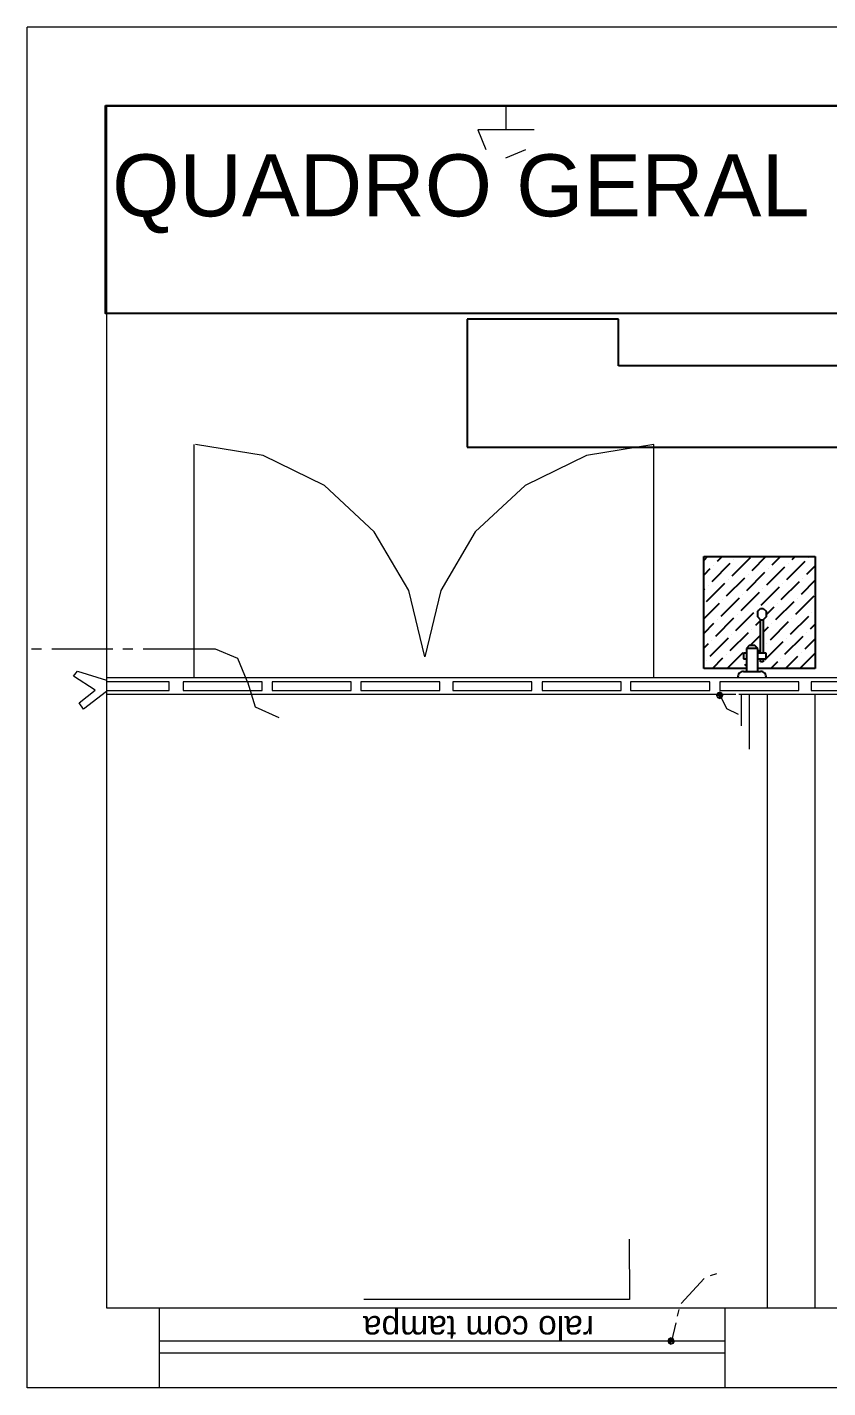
# Model space of a CAD drawing. Header units: metres. Extents: x 257 to 767, y -173 to 1.
# Drawn here: x 731.539 to 734.13, y -110.522 to -106.122 of the extents above; entities that cross this region are included whole.
import ezdxf

# ---------------------------------------------------------------- set-up
doc = ezdxf.new("R2010")
doc.units = ezdxf.units.M
doc.header["$LTSCALE"] = 10
doc.linetypes.add('DASHED', pattern=[0.75, 0.5, -0.25])
doc.layers.get('0').update_dxf_attribs({"color": 254})
doc.layers.add('ELETEXTO LUMINÁRIAS', color=254, linetype='Continuous')
doc.layers.add('Eletro Calha', color=6, linetype='Continuous')
doc.styles.add('ARIAL', font='')
doc.styles.add('WMF-Arial0', font='')
doc.styles.get('ARIAL').set_extended_font_data('Arial')
doc.styles.get('WMF-Arial0').set_extended_font_data('Arial')

msp = doc.modelspace()

# ---------------------------------------------------------------- linework, layer by layer
at = {"color": 7, "lineweight": 0}
for p, q in [((731.5392, -110.5222), (731.5392, -106.1215)), ((731.5392, -106.3782), (731.5389, -106.3782)), ((734.5205, -106.3782), (731.7961, -106.3782)), ((731.7961, -110.2652), (731.7961, -106.3782)), ((733.0881, -106.3782), (733.0881, -106.4531)), ((733.1794, -106.4531), (732.9967, -106.4531)), ((732.9967, -106.4531), (733.0234, -106.5175)), ((733.0881, -106.5442), (733.1527, -106.5175)), ((732.0792, -108.2257), (732.0792, -107.4717)), ((732.3019, -107.5069), (732.0838, -107.4717)), ((732.5004, -107.6034), (732.3019, -107.5069)), ((733.3487, -107.5069), (733.1503, -107.6034)), ((733.5666, -107.4717), (733.3487, -107.5069)), ((733.5666, -108.2257), (733.5666, -107.4717)), ((732.6621, -107.7536), (732.5004, -107.6034)), ((733.1503, -107.6034), (732.9886, -107.7536)), ((732.7737, -107.9438), (732.6621, -107.7536)), ((732.9886, -107.7536), (732.8769, -107.9438)), ((732.8253, -108.1583), (732.7737, -107.9438)), ((732.8769, -107.9438), (732.8253, -108.1583)), ((731.5856, -108.1334), (731.5528, -108.1334)), ((731.8156, -108.1334), (731.6183, -108.1334)), ((731.8811, -108.1334), (731.8483, -108.1334)), ((732.1478, -108.1334), (731.9142, -108.1334)), ((732.2206, -108.1635), (732.1478, -108.1334)), ((732.2507, -108.2363), (732.2206, -108.1635)), ((731.689, -108.2202), (731.7021, -108.2038)), ((731.7021, -108.2038), (731.7958, -108.233)), ((731.7591, -108.2657), (731.689, -108.2202)), ((738.9922, -108.2257), (731.7961, -108.2257)), ((731.9985, -108.2393), (731.7961, -108.2393)), ((731.9985, -108.2669), (731.9985, -108.2393)), ((732.2989, -108.2393), (732.0431, -108.2393)), ((732.0431, -108.2393), (732.0431, -108.2669)), ((732.2513, -108.2393), (732.2764, -108.3197)), ((732.2989, -108.2669), (732.2989, -108.2393)), ((732.5877, -108.2393), (732.3317, -108.2393)), ((732.3317, -108.2393), (732.3317, -108.2669)), ((732.5877, -108.2669), (732.5877, -108.2393)), ((732.8742, -108.2393), (732.6181, -108.2393)), ((732.6181, -108.2393), (732.6181, -108.2669)), ((732.8742, -108.2669), (732.8742, -108.2393)), ((733.1721, -108.2393), (732.916, -108.2393)), ((732.916, -108.2393), (732.916, -108.2669)), ((733.1721, -108.2669), (733.1721, -108.2393)), ((733.461, -108.2393), (733.2049, -108.2393)), ((733.2049, -108.2393), (733.2049, -108.2669)), ((733.461, -108.2669), (733.461, -108.2393)), ((733.7474, -108.2393), (733.4913, -108.2393)), ((733.4913, -108.2393), (733.4913, -108.2669)), ((733.7474, -108.2669), (733.7474, -108.2393)), ((734.0359, -108.2393), (733.7802, -108.2393)), ((733.7802, -108.2393), (733.7802, -108.2669)), ((734.0359, -108.2669), (734.0359, -108.2393)), ((734.3315, -108.2393), (734.0754, -108.2393)), ((734.0754, -108.2393), (734.0754, -108.2669)), ((731.7069, -108.3064), (731.7591, -108.2657)), ((731.7958, -108.2703), (731.7215, -108.3276)), ((731.7961, -108.2669), (731.9985, -108.2669)), ((733.832, -108.2794), (731.7961, -108.2794)), ((732.0431, -108.2669), (732.2989, -108.2669)), ((732.3317, -108.2669), (732.5877, -108.2669)), ((732.6181, -108.2669), (732.8742, -108.2669)), ((732.916, -108.2669), (733.1721, -108.2669)), ((733.2049, -108.2669), (733.461, -108.2669)), ((733.4913, -108.2669), (733.7474, -108.2669)), ((733.7729, -108.2754), (733.7698, -108.2824)), ((733.7868, -108.2754), (733.7698, -108.2824)), ((733.7868, -108.2754), (733.7698, -108.2824)), ((733.7698, -108.2824), (733.7868, -108.2754)), ((733.7729, -108.2754), (733.7698, -108.2824)), ((733.7698, -108.2824), (733.7868, -108.2754)), ((733.7729, -108.2754), (733.7698, -108.2824)), ((733.7698, -108.2824), (733.7729, -108.2894)), ((733.7698, -108.2824), (733.7698, -108.2824)), ((733.7899, -108.2824), (733.7698, -108.2824)), ((733.7698, -108.2824), (733.7729, -108.2894)), ((733.7899, -108.2824), (733.7698, -108.2824)), ((733.7698, -108.2824), (733.7729, -108.2894)), ((733.7698, -108.2824), (733.7899, -108.2824)), ((733.7698, -108.2824), (733.7899, -108.2824)), ((733.7698, -108.2824), (733.7698, -108.2824)), ((733.7799, -108.2724), (733.7729, -108.2754)), ((733.7799, -108.2724), (733.7729, -108.2754)), ((733.7799, -108.2724), (733.7729, -108.2754)), ((733.7868, -108.2754), (733.7729, -108.2754)), ((733.7868, -108.2754), (733.7729, -108.2754)), ((733.7729, -108.2754), (733.7868, -108.2754)), ((733.7729, -108.2754), (733.7868, -108.2754)), ((733.7899, -108.2824), (733.7729, -108.2894)), ((733.7899, -108.2824), (733.7729, -108.2894)), ((733.7729, -108.2894), (733.7899, -108.2824)), ((733.7729, -108.2894), (733.7899, -108.2824)), ((733.7729, -108.2894), (733.7799, -108.2924)), ((733.7868, -108.2894), (733.7729, -108.2894)), ((733.7729, -108.2894), (733.7799, -108.2924)), ((733.7868, -108.2894), (733.7729, -108.2894)), ((733.7729, -108.2894), (733.7799, -108.2924)), ((733.7729, -108.2894), (733.7868, -108.2894)), ((733.7729, -108.2894), (733.7868, -108.2894)), ((733.7729, -108.2894), (733.7729, -108.2894)), ((733.7868, -108.2754), (733.7799, -108.2724)), ((733.7868, -108.2754), (733.7799, -108.2724)), ((733.7868, -108.2754), (733.7799, -108.2724)), ((733.7799, -108.2924), (733.7868, -108.2894)), ((733.7799, -108.2924), (733.7868, -108.2894)), ((733.7799, -108.2924), (733.7868, -108.2894)), ((733.7799, -108.2924), (733.7799, -108.2924)), ((733.7802, -108.2669), (734.0359, -108.2669)), ((733.7829, -108.2876), (733.8014, -108.3252)), ((733.7899, -108.2824), (733.7868, -108.2754)), ((733.7899, -108.2824), (733.7868, -108.2754)), ((733.7899, -108.2824), (733.7868, -108.2754)), ((733.7868, -108.2754), (733.7868, -108.2754)), ((733.7868, -108.2894), (733.7899, -108.2824)), ((733.7868, -108.2894), (733.7899, -108.2824)), ((733.7868, -108.2894), (733.7899, -108.2824)), ((733.7868, -108.2894), (733.7868, -108.2894)), ((733.7899, -108.2824), (733.7899, -108.2824)), ((736.1331, -108.2794), (733.842, -108.2794)), ((733.8487, -108.2794), (733.8487, -108.3813)), ((733.8763, -108.4569), (733.8763, -108.2794)), ((733.9343, -110.2652), (733.9343, -108.2794)), ((734.0754, -108.2669), (734.3315, -108.2669)), ((734.0884, -110.2652), (734.0884, -108.2794)), ((731.7215, -108.3276), (731.7069, -108.3064)), ((732.2764, -108.3197), (732.3535, -108.3543)), ((733.8014, -108.3252), (733.839, -108.3437)), ((733.4871, -110.041), (733.4883, -110.2367)), ((733.7298, -110.169), (733.6551, -110.2491)), ((733.7698, -110.1535), (733.7489, -110.1602)), ((733.4883, -110.2367), (732.6284, -110.2367)), ((731.5392, -110.2652), (731.5389, -110.2652)), ((731.9673, -110.2652), (731.7961, -110.2652)), ((731.9673, -110.5222), (731.9673, -110.2652)), ((733.7971, -110.2652), (731.9673, -110.2652)), ((733.6476, -110.2691), (733.6424, -110.2904)), ((733.7971, -110.5222), (733.7971, -110.2652)), ((734.224, -110.2652), (733.7971, -110.2652)), ((733.6376, -110.3116), (733.6236, -110.3714)), ((733.6151, -110.3641), (733.6124, -110.3711)), ((733.6151, -110.3641), (733.6124, -110.3711)), ((733.6221, -110.3611), (733.6151, -110.3641)), ((733.6221, -110.3611), (733.6151, -110.3641)), ((733.6151, -110.3641), (733.6221, -110.3808)), ((733.6151, -110.3641), (733.6151, -110.3641)), ((733.6151, -110.3641), (733.6221, -110.3808)), ((733.6221, -110.3808), (733.6151, -110.3641)), ((733.6151, -110.3641), (733.6151, -110.3781)), ((733.6221, -110.3808), (733.6151, -110.3641)), ((733.6151, -110.3641), (733.6151, -110.3781)), ((733.6151, -110.3781), (733.6151, -110.3641)), ((733.6151, -110.3781), (733.6151, -110.3641)), ((733.6221, -110.3611), (733.6291, -110.3781)), ((733.6291, -110.3641), (733.6221, -110.3611)), ((733.6221, -110.3611), (733.6221, -110.3611)), ((733.6221, -110.3611), (733.6291, -110.3781)), ((733.6291, -110.3641), (733.6221, -110.3611)), ((733.6291, -110.3781), (733.6221, -110.3611)), ((733.6221, -110.3611), (733.6221, -110.3808)), ((733.6291, -110.3781), (733.6221, -110.3611)), ((733.6221, -110.3611), (733.6221, -110.3808)), ((733.6221, -110.3808), (733.6221, -110.3611)), ((733.6221, -110.3808), (733.6221, -110.3611)), ((733.6321, -110.3711), (733.6291, -110.3641)), ((733.6291, -110.3641), (733.6291, -110.3781)), ((733.6321, -110.3711), (733.6291, -110.3641)), ((733.6291, -110.3641), (733.6291, -110.3781)), ((733.6291, -110.3781), (733.6291, -110.3641)), ((733.6291, -110.3781), (733.6291, -110.3641)), ((733.7971, -110.3714), (731.9673, -110.3714)), ((733.7971, -110.4105), (731.9673, -110.4105)), ((733.6124, -110.3711), (733.6151, -110.3781)), ((733.6124, -110.3711), (733.6124, -110.3711)), ((733.6124, -110.3711), (733.6151, -110.3781)), ((733.6151, -110.3781), (733.6221, -110.3808)), ((733.6151, -110.3781), (733.6221, -110.3808)), ((733.6221, -110.3808), (733.6291, -110.3781)), ((733.6221, -110.3808), (733.6291, -110.3781)), ((733.6221, -110.3808), (733.6221, -110.3808)), ((733.6291, -110.3781), (733.6321, -110.3711)), ((733.6291, -110.3781), (733.6321, -110.3711)), ((733.6291, -110.3781), (733.6291, -110.3781)), ((733.6321, -110.3711), (733.6321, -110.3711)), ((731.5392, -110.5222), (731.5389, -110.5222)), ((731.5392, -110.5222), (731.5389, -110.5222)), ((731.9673, -110.5222), (731.5392, -110.5222)), ((731.7961, -110.5222), (731.7958, -110.5222)), ((733.7971, -110.5222), (731.9673, -110.5222)), ((734.224, -110.5222), (733.7971, -110.5222)), ((733.9343, -110.5222), (733.934, -110.5222)), ((734.0884, -110.5222), (734.0881, -110.5222))]:
    msp.add_line(p, q, dxfattribs=at)
for p, q in [((733.7407, -107.8338), (733.7279, -107.8466)), ((733.7279, -108.1959), (733.7279, -107.8338)), ((733.7279, -107.8338), (734.0888, -107.8338)), ((733.8129, -107.8559), (733.7539, -107.9149)), ((733.7879, -107.8338), (733.7716, -107.85)), ((733.8778, -107.8382), (733.8188, -107.8972)), ((733.8247, -107.8441), (733.8247, -107.8441)), ((733.9295, -107.8338), (733.8837, -107.8795)), ((733.9767, -107.8338), (733.9486, -107.8618)), ((734.0548, -107.85), (733.9958, -107.909)), ((734.0017, -107.8559), (734.0017, -107.8559)), ((734.0239, -107.8338), (734.0135, -107.8441)), ((734.0666, -107.8382), (734.0666, -107.8382)), ((734.0888, -107.8338), (734.0888, -108.1959)), ((733.748, -107.8736), (733.7279, -107.8938)), ((733.7598, -107.8618), (733.7598, -107.8618)), ((733.8601, -107.9031), (733.8011, -107.9621)), ((733.925, -107.8854), (733.866, -107.9444)), ((733.8719, -107.8913), (733.8719, -107.8913)), ((733.9899, -107.8677), (733.9309, -107.9267)), ((733.9368, -107.8736), (733.9368, -107.8736)), ((734.0489, -107.9031), (734.0489, -107.9031)), ((734.0888, -107.8633), (734.0607, -107.8913)), ((733.7303, -107.9385), (733.7279, -107.941)), ((733.7952, -107.9208), (733.7362, -107.9798)), ((733.7421, -107.9267), (733.7421, -107.9267)), ((733.807, -107.909), (733.807, -107.909)), ((733.9722, -107.9326), (733.9132, -107.9916)), ((733.9191, -107.9385), (733.9191, -107.9385)), ((734.0371, -107.9149), (733.9781, -107.9739)), ((733.984, -107.9208), (733.984, -107.9208)), ((734.0888, -107.9105), (734.043, -107.9562)), ((733.7775, -107.9857), (733.7279, -108.0354)), ((733.8424, -107.968), (733.7834, -108.027)), ((733.7893, -107.9739), (733.7893, -107.9739)), ((733.9073, -107.9503), (733.8483, -108.0093)), ((733.8542, -107.9562), (733.8542, -107.9562)), ((734.0194, -107.9798), (733.9604, -108.0388)), ((733.9663, -107.9857), (733.9663, -107.9857)), ((734.0843, -107.9621), (734.0253, -108.0211)), ((734.0312, -107.968), (734.0312, -107.968)), ((733.8247, -108.0329), (733.7657, -108.0919)), ((733.8896, -108.0152), (733.8306, -108.0742)), ((733.8365, -108.0211), (733.8365, -108.0211)), ((733.9014, -108.0034), (733.9014, -108.0034)), ((733.9026, -108.0104), (733.9117, -108.0013)), ((733.9026, -108.0287), (733.9026, -108.0104)), ((733.9117, -108.0378), (733.9026, -108.0287)), ((733.9117, -108.0013), (733.9209, -108.0013)), ((733.9209, -108.0013), (733.93, -108.0104)), ((733.93, -108.0287), (733.9209, -108.0378)), ((733.9545, -107.9975), (733.93, -108.0221)), ((733.93, -108.0104), (733.93, -108.0287)), ((734.0666, -108.027), (734.0076, -108.086)), ((734.0135, -108.0329), (734.0135, -108.0329)), ((734.0784, -108.0152), (734.0784, -108.0152)), ((733.7598, -108.0506), (733.7279, -108.0826)), ((733.7716, -108.0388), (733.7716, -108.0388)), ((733.8719, -108.0801), (733.8129, -108.1391)), ((733.8837, -108.0683), (733.8837, -108.0683)), ((733.9117, -108.0403), (733.8955, -108.0565)), ((733.9117, -108.1474), (733.9117, -108.0378)), ((733.9117, -108.0378), (733.9209, -108.0378)), ((733.9209, -108.0378), (733.9209, -108.1474)), ((733.9368, -108.0624), (733.9209, -108.0784)), ((734.0017, -108.0447), (733.9427, -108.1037)), ((733.9486, -108.0506), (733.9486, -108.0506)), ((734.0607, -108.0801), (734.0607, -108.0801)), ((734.0888, -108.0521), (734.0725, -108.0683)), ((733.7421, -108.1155), (733.7279, -108.1298)), ((733.807, -108.0978), (733.748, -108.1568)), ((733.7539, -108.1037), (733.7539, -108.1037)), ((733.8188, -108.086), (733.8188, -108.086)), ((733.8752, -108.1215), (733.8661, -108.1307)), ((733.8935, -108.1215), (733.8752, -108.1215)), ((733.9117, -108.0875), (733.8778, -108.1214)), ((733.9026, -108.1307), (733.8935, -108.1215)), ((733.984, -108.1096), (733.93, -108.1637)), ((733.9309, -108.1155), (733.9309, -108.1155)), ((734.0489, -108.0919), (733.9899, -108.1509)), ((733.9958, -108.0978), (733.9958, -108.0978)), ((734.0888, -108.0993), (734.0548, -108.1332)), ((733.7362, -108.1686), (733.7362, -108.1686)), ((733.7893, -108.1627), (733.7562, -108.1959)), ((733.8011, -108.1509), (733.8011, -108.1509)), ((733.8542, -108.145), (733.8034, -108.1959)), ((733.8661, -108.1466), (733.8569, -108.1466)), ((733.8569, -108.1466), (733.8569, -108.1649)), ((733.8569, -108.1649), (733.8661, -108.1649)), ((733.866, -108.1332), (733.866, -108.1332)), ((733.9026, -108.1307), (733.8661, -108.1307)), ((733.8661, -108.1307), (733.8661, -108.2051)), ((733.9026, -108.2051), (733.9026, -108.1307)), ((733.9117, -108.1347), (733.9026, -108.1439)), ((733.93, -108.1466), (733.9026, -108.1466)), ((733.9026, -108.1649), (733.93, -108.1649)), ((733.9117, -108.174), (733.9117, -108.1649)), ((733.9209, -108.1649), (733.9209, -108.174)), ((733.9288, -108.1649), (733.925, -108.1686)), ((733.93, -108.1649), (733.93, -108.1466)), ((733.9781, -108.1627), (733.9781, -108.1627)), ((734.0312, -108.1568), (733.9922, -108.1959)), ((734.0888, -108.1465), (734.0394, -108.1959)), ((734.043, -108.145), (734.043, -108.145)), ((733.8661, -108.1959), (733.7279, -108.1959)), ((733.8569, -108.2051), (733.9117, -108.2051)), ((733.8661, -108.1804), (733.8601, -108.1863)), ((734.0888, -108.1959), (733.9026, -108.1959)), ((733.9209, -108.174), (733.9117, -108.174)), ((733.9132, -108.1804), (733.9132, -108.1804)), ((733.9663, -108.1745), (733.945, -108.1959))]:
    msp.add_line(p, q)
at = {"color": 2, "lineweight": 0}
for p, q in [((733.6184, -110.3662), (733.616, -110.372)), ((733.6242, -110.3638), (733.6184, -110.3662)), ((733.6303, -110.3662), (733.6242, -110.3638)), ((733.6327, -110.372), (733.6303, -110.3662)), ((733.616, -110.372), (733.6184, -110.3778)), ((733.616, -110.372), (733.616, -110.372)), ((733.6184, -110.3778), (733.6242, -110.3802)), ((733.6242, -110.3802), (733.6303, -110.3778)), ((733.6303, -110.3778), (733.6327, -110.372))]:
    msp.add_line(p, q, dxfattribs=at)
at = {"color": 7, "lineweight": 0}
msp.add_lwpolyline([(734.5205, -106.1215), (731.5392, -106.1215)], dxfattribs=at)
for centre, start, end in [((733.8569, -108.2234), 90, 187.1808), ((733.9117, -108.2234), 352.8192, 90)]:
    msp.add_arc(centre, 0.0183, start, end)
at = {"layer": 'Eletro Calha', "linetype": 'DASHED'}
for p, q in [((733.4524, -107.0657), (732.9621, -107.0657)), ((732.9621, -107.0657), (732.9621, -107.4802)), ((733.4524, -107.2165), (733.4524, -107.0657)), ((734.7619, -107.2165), (733.4524, -107.2165)), ((732.9621, -107.4802), (734.4029, -107.4802))]:
    msp.add_line(p, q, dxfattribs=at)
at = {"layer": 'Eletro Calha', "color": 1}
msp.add_lwpolyline([(731.7922, -106.375), (734.5034, -106.375), (734.5034, -107.0472), (731.7922, -107.0472)], close=True, dxfattribs=at)

# ---------------------------------------------------------------- texts
at = {"color": 7, "lineweight": 0, "style": 'WMF-Arial0'}
msp.add_text('ralo com tampa', height=0.077673, rotation=180, dxfattribs=at).set_placement((733.373, -110.2901))
at = {"layer": 'ELETEXTO LUMINÁRIAS', "color": 7, "ltscale": 0.05, "style": 'ARIAL'}
msp.add_text('QUADRO GERAL ', height=0.200537, rotation=360, dxfattribs=at).set_placement((731.8136, -106.7332))

doc.saveas('drawing.dxf')
